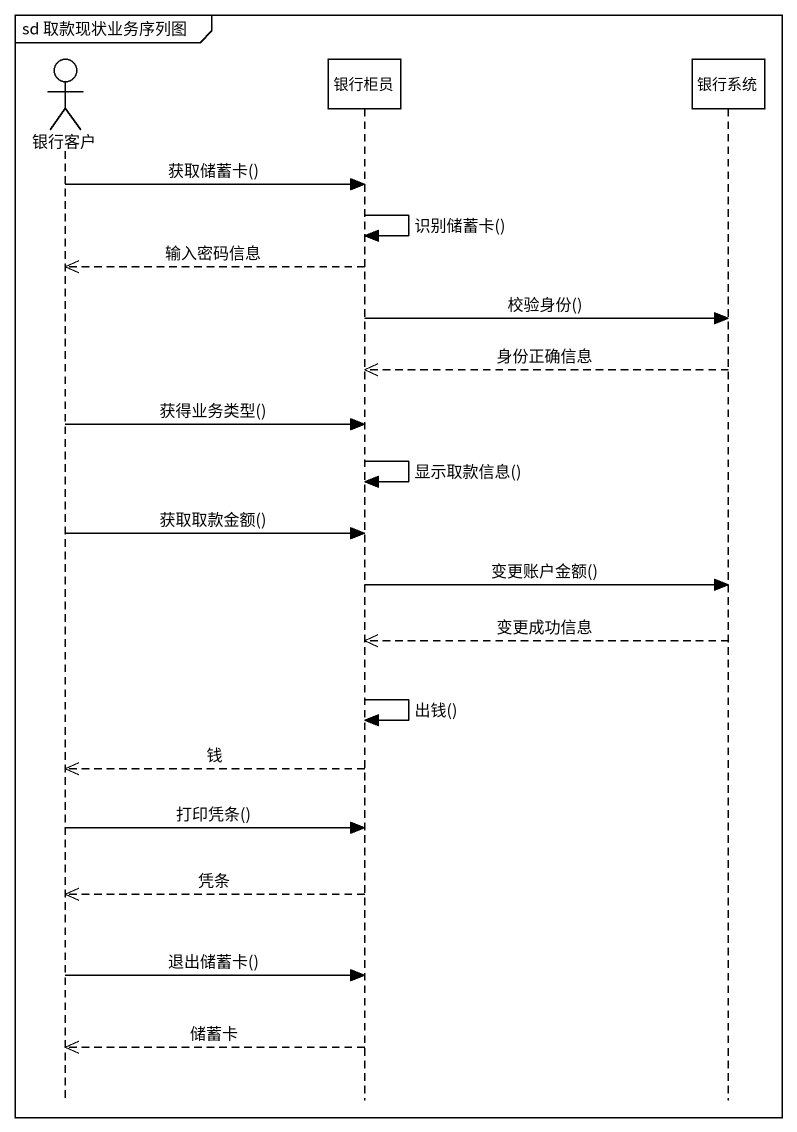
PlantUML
@startuml
mainframe sd 取款现状业务序列图
hide footbox
actor 银行客户
participant 银行柜员
participant 银行系统

银行客户 -> 银行柜员 : 获取储蓄卡()
银行柜员 -> 银行柜员 : 识别储蓄卡()
银行柜员 -->> 银行客户 : 输入密码信息
银行柜员 -> 银行系统 : 校验身份()
银行系统 -->> 银行柜员 : 身份正确信息
银行客户 -> 银行柜员 : 获得业务类型()
银行柜员 -> 银行柜员 : 显示取款信息()
银行客户 -> 银行柜员 : 获取取款金额()
银行柜员 -> 银行系统 : 变更账户金额()
银行系统 -->> 银行柜员 : 变更成功信息
银行柜员 -> 银行柜员 : 出钱()
银行柜员 -->> 银行客户 : 钱
银行客户 -> 银行柜员 : 打印凭条()
银行柜员 -->> 银行客户 : 凭条
银行客户 -> 银行柜员 : 退出储蓄卡()
银行柜员 -->> 银行客户 : 储蓄卡
@enduml
